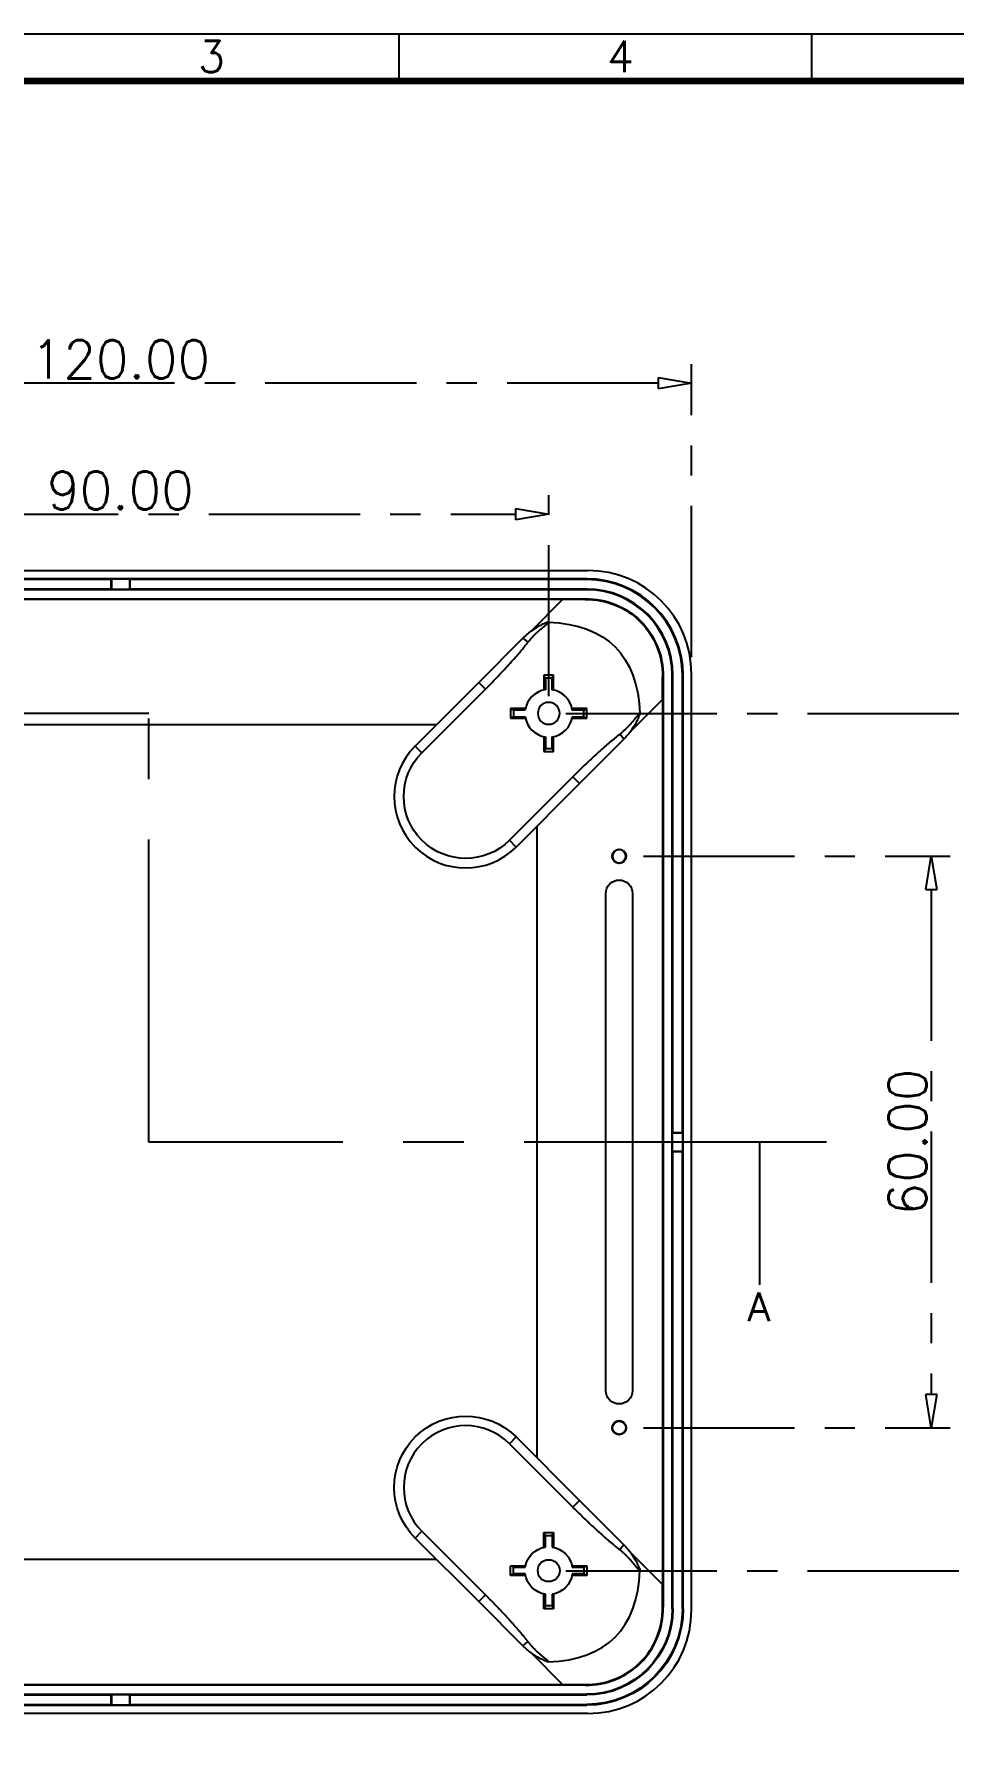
# Model space of a CAD drawing. Header units: millimetres. Extents: x 5301 to 5745, y 376 to 714.
# Drawn here: x 5397.8 to 5494.4, y 534.6 to 714.2 of the extents above; entities that cross this region are included whole.
import ezdxf

# ---------------------------------------------------------------- set-up
doc = ezdxf.new("R2010")
doc.units = ezdxf.units.MM
doc.header["$LTSCALE"] = 0.5
doc.linetypes.add('CENTER', pattern=[50.8, 31.75, -6.35, 6.35, -6.35])
doc.layers.add('111', color=7, linetype='Continuous', true_color=0xffffff)
doc.layers.add('112', color=7, linetype='Continuous', true_color=0xffffff)
doc.layers.add('A1_KUANG', color=7, linetype='Continuous')
doc.layers.add('A4_KUANG', color=7, linetype='Continuous')
doc.layers.add('core', color=7, linetype='Continuous', lineweight=20)
doc.styles.add('blockfont', font='simplex.shx', dxfattribs={"bigfont": 'bigfont'})
doc.styles.get("Standard").update_dxf_attribs({"font": 'txt', "bigfont": 'gbcbig.shx'})
doc.dimstyles.new('VT-4.00', dxfattribs={"dimtxt": 4, "dimasz": 3.5, "dimexe": 2, "dimexo": 1.8, "dimgap": 0.5, "dimtad": 1, "dimzin": 0, "dimdsep": 46, "dimtxsty": 'Standard', "dimblk": 'CLOSEDBLANK', "dimcen": 0.3, "dimclrd": 1, "dimclre": 1, "dimclrt": 7, "dimadec": 1, "dimazin": 0, "dimtfac": 1, "dimtofl": 0, "dimtmove": 0, "dimatfit": 3, "dimldrblk": 'CLOSEDBLANK', "dimfxl": 0, "dimtolj": 1, "dimtzin": 0, "dimarcsym": 0})

# ---------------------------------------------------------------- blocks, each defined once
blk = doc.blocks.new('A$C3291225B')
at = {"layer": 'A4_KUANG'}
for p, q in [((78.54, 194.15), (78.54, 197.01)), ((103.77, 194.15), (103.77, 197.01)), ((258, 194.15), (2.87, 194.15))]:
    blk.add_line(p, q, dxfattribs=at)
at = {"layer": 'A4_KUANG', "color": 8}
blk.add_lwpolyline([(258, 0), (258, 197.01), (0, 197.01), (0, 0)], close=True, dxfattribs=at)
at = {"layer": 'A4_KUANG', "const_width": 0.4}
blk.add_lwpolyline([(2.87, 2.87), (2.87, 194.15), (255.13, 194.15), (255.14, 2.87), (2.87, 2.87)], dxfattribs=at)
at = {"layer": 'A4_KUANG'}
for s, p in [('3', (66.25, 194.69)), ('4', (91.25, 194.69))]:
    blk.add_text(s, height=1.91, dxfattribs=at).set_placement(p)
blk = doc.blocks.new('_ClosedBlank')
at = {"color": 0, "linetype": 'ByBlock', "lineweight": -2}
for p, q in [((-1, 0.167), (0, 0)), ((-1, 0.167), (-1, -0.167)), ((0, 0), (-1, -0.167))]:
    blk.add_line(p, q, dxfattribs=at)
blk = doc.blocks.new('*D2')
at = {"layer": 'core', "color": 1, "linetype": 'CENTER', "lineweight": -2}
for p, q in [((5361.84, 644.74), (5361.84, 665.85)), ((5451.84, 644.74), (5451.84, 665.85)), ((5365.34, 663.85), (5448.34, 663.85))]:
    blk.add_line(p, q, dxfattribs=at)
at = {"layer": 'Defpoints', "color": 0, "linetype": 'CENTER'}
for p in [(5451.84, 663.85), (5361.84, 642.94), (5451.84, 642.94)]:
    blk.add_point(p, dxfattribs=at)
at = {"layer": 'core', "color": 1, "linetype": 'CENTER', "lineweight": -2, "xscale": 3.5, "yscale": 3.5, "zscale": 3.5, "rotation": 180}
blk.add_blockref('_ClosedBlank', (5361.84, 663.85), dxfattribs=at)
at = {"layer": 'core', "color": 1, "linetype": 'CENTER', "lineweight": -2, "xscale": 3.5, "yscale": 3.5, "zscale": 3.5}
blk.add_blockref('_ClosedBlank', (5451.84, 663.85), dxfattribs=at)
at = {"layer": 'core', "color": 7, "linetype": 'CENTER', "insert": (5406.84, 666.35), "char_height": 4, "attachment_point": 5}
blk.add_mtext('\\A1;90.00', dxfattribs=at)
blk = doc.blocks.new('*D3')
at = {"layer": 'core', "color": 1, "linetype": 'CENTER', "lineweight": -2}
for p, q in [((5453.64, 642.94), (5502.65, 642.94)), ((5500.65, 556.44), (5500.65, 639.44)), ((5453.64, 552.94), (5502.65, 552.94))]:
    blk.add_line(p, q, dxfattribs=at)
at = {"layer": 'Defpoints', "color": 0, "linetype": 'CENTER'}
for p in [(5451.84, 642.94), (5500.65, 642.94), (5451.84, 552.94)]:
    blk.add_point(p, dxfattribs=at)
at = {"layer": 'core', "color": 1, "linetype": 'CENTER', "lineweight": -2, "xscale": 3.5, "yscale": 3.5, "zscale": 3.5}
for p, rotation in [((5500.65, 642.94), 90), ((5500.65, 552.94), 270)]:
    blk.add_blockref('_ClosedBlank', p, dxfattribs=dict(at, rotation=rotation))
at = {"layer": 'core', "color": 7, "linetype": 'CENTER', "insert": (5498.15, 597.94), "char_height": 4, "attachment_point": 5, "rotation": 90}
blk.add_mtext('\\A1;90.00', dxfattribs=at)
blk = doc.blocks.new('*D4')
at = {"layer": 'core', "color": 1, "linetype": 'CENTER', "lineweight": -2}
for p, q in [((5346.84, 648.85), (5346.84, 679.61)), ((5466.84, 648.85), (5466.84, 679.61)), ((5463.34, 677.61), (5350.34, 677.61))]:
    blk.add_line(p, q, dxfattribs=at)
at = {"layer": 'Defpoints', "color": 0, "linetype": 'CENTER'}
for p in [(5346.84, 677.61), (5346.84, 647.05), (5466.84, 647.05)]:
    blk.add_point(p, dxfattribs=at)
at = {"layer": 'core', "color": 1, "linetype": 'CENTER', "lineweight": -2, "xscale": 3.5, "yscale": 3.5, "zscale": 3.5, "rotation": 180}
blk.add_blockref('_ClosedBlank', (5346.84, 677.61), dxfattribs=at)
at = {"layer": 'core', "color": 1, "linetype": 'CENTER', "lineweight": -2, "xscale": 3.5, "yscale": 3.5, "zscale": 3.5}
blk.add_blockref('_ClosedBlank', (5466.84, 677.61), dxfattribs=at)
at = {"layer": 'core', "color": 7, "linetype": 'CENTER', "insert": (5406.84, 680.11), "char_height": 4, "attachment_point": 5}
blk.add_mtext('\\A1;120.00', dxfattribs=at)
blk = doc.blocks.new('*D8')
at = {"layer": 'core', "color": 1, "linetype": 'CENTER', "lineweight": -2}
for p, q in [((5461.79, 627.94), (5494.03, 627.94)), ((5492.03, 624.44), (5492.03, 571.44)), ((5461.79, 567.94), (5494.03, 567.94))]:
    blk.add_line(p, q, dxfattribs=at)
at = {"layer": 'Defpoints', "color": 0, "linetype": 'CENTER'}
for p in [(5459.99, 627.94), (5459.99, 567.94), (5492.03, 567.94)]:
    blk.add_point(p, dxfattribs=at)
at = {"layer": 'core', "color": 1, "linetype": 'CENTER', "lineweight": -2, "xscale": 3.5, "yscale": 3.5, "zscale": 3.5}
for p, rotation in [((5492.03, 627.94), 90), ((5492.03, 567.94), 270)]:
    blk.add_blockref('_ClosedBlank', p, dxfattribs=dict(at, rotation=rotation))
at = {"layer": 'core', "color": 7, "linetype": 'CENTER', "insert": (5489.53, 597.94), "char_height": 4, "attachment_point": 5, "rotation": 90}
blk.add_mtext('\\A1;60.00', dxfattribs=at)

msp = doc.modelspace()

# ---------------------------------------------------------------- linework, layer by layer
at = {"layer": '111', "color": 1, "linetype": 'CENTER', "ltscale": 2}
for p, q in [((5409.841, 642.941), (5332.675, 642.941)), ((5409.841, 597.942), (5409.841, 642.941)), ((5481.007, 597.942), (5409.841, 597.942)), ((5474.007, 582.942), (5474.007, 597.942))]:
    msp.add_line(p, q, dxfattribs=at)
msp.add_solid([(5474.007, 597.942), (5475.615, 591.942), (5472.4, 591.942), (5474.007, 597.942)], dxfattribs=at)
at = {"layer": '112', "color": 7}
for p, q in [((5357.735, 657.941), (5455.947, 657.941)), ((5455.84, 657.069), (5357.842, 657.069)), ((5405.841, 656.991), (5357.842, 656.991)), ((5405.841, 655.991), (5357.842, 655.991)), ((5455.84, 655.912), (5357.842, 655.912)), ((5405.894, 657.043), (5405.841, 656.991)), ((5405.841, 656.991), (5405.841, 655.991)), ((5405.894, 655.938), (5405.841, 655.991)), ((5407.789, 657.043), (5405.894, 657.043)), ((5405.894, 657.043), (5405.894, 655.938)), ((5407.789, 655.938), (5405.894, 655.938)), ((5407.789, 657.043), (5407.841, 656.991)), ((5407.789, 657.043), (5407.789, 655.938)), ((5407.789, 655.938), (5407.841, 655.991)), ((5455.84, 656.991), (5407.841, 656.991)), ((5407.841, 656.991), (5407.841, 655.991)), ((5455.84, 655.991), (5407.841, 655.991)), ((5455.84, 657.069), (5455.84, 656.991)), ((5455.84, 655.912), (5455.84, 655.991)), ((5360.38, 654.964), (5453.302, 654.964)), ((5453.302, 654.889), (5360.38, 654.889)), ((5449.979, 651.566), (5453.302, 654.889)), ((5453.302, 654.964), (5453.302, 654.889)), ((5444.48, 646.187), (5449.123, 650.83)), ((5449.123, 650.83), (5449.66, 650.407)), ((5451.34, 646.941), (5451.34, 645.39)), ((5451.489, 646.644), (5451.34, 646.941)), ((5452.34, 646.941), (5451.34, 646.941)), ((5452.192, 646.644), (5452.34, 646.941)), ((5452.34, 645.39), (5452.34, 646.941)), ((5464.811, 548.943), (5464.811, 646.941)), ((5464.811, 646.941), (5464.89, 646.941)), ((5464.89, 598.942), (5464.89, 646.941)), ((5465.89, 598.942), (5465.89, 646.941)), ((5465.968, 646.941), (5465.89, 646.941)), ((5465.968, 548.943), (5465.968, 646.941)), ((5466.84, 548.836), (5466.84, 647.048)), ((5444.48, 646.187), (5437.809, 639.516)), ((5438.516, 638.809), (5445.187, 645.48)), ((5444.48, 646.187), (5445.187, 645.48)), ((5451.489, 646.644), (5451.489, 645.416)), ((5452.192, 646.644), (5451.489, 646.644)), ((5452.192, 645.416), (5452.192, 646.644)), ((5448.137, 643.293), (5447.84, 643.441)), ((5449.391, 643.441), (5447.84, 643.441)), ((5447.84, 643.441), (5447.84, 642.441)), ((5448.137, 643.293), (5448.137, 642.589)), ((5449.365, 643.293), (5448.137, 643.293)), ((5455.84, 643.441), (5454.29, 643.441)), ((5455.543, 643.293), (5454.315, 643.293)), ((5455.543, 643.293), (5455.84, 643.441)), ((5455.543, 642.589), (5455.543, 643.293)), ((5455.84, 642.441), (5455.84, 643.441)), ((5463.788, 644.403), (5460.465, 641.08)), ((5463.788, 644.403), (5463.788, 551.481)), ((5463.863, 644.403), (5463.788, 644.403)), ((5463.863, 644.403), (5463.863, 551.481)), ((5440.029, 641.736), (5373.654, 641.736)), ((5448.137, 642.589), (5447.84, 642.441)), ((5447.84, 642.441), (5449.391, 642.441)), ((5448.137, 642.589), (5449.365, 642.589)), ((5454.29, 642.441), (5455.84, 642.441)), ((5454.315, 642.589), (5455.543, 642.589)), ((5455.543, 642.589), (5455.84, 642.441)), ((5451.34, 640.492), (5451.34, 638.941)), ((5451.489, 640.466), (5451.489, 639.238)), ((5452.192, 639.238), (5452.192, 640.466)), ((5452.34, 638.941), (5452.34, 640.492)), ((5455.086, 635.581), (5459.729, 640.223)), ((5459.729, 640.223), (5459.307, 640.761)), ((5437.809, 639.516), (5438.516, 638.809)), ((5451.489, 639.238), (5451.34, 638.941)), ((5451.34, 638.941), (5452.34, 638.941)), ((5451.489, 639.238), (5452.192, 639.238)), ((5452.192, 639.238), (5452.34, 638.941)), ((5454.379, 636.288), (5447.708, 629.617)), ((5455.086, 635.581), (5454.379, 636.288)), ((5448.416, 628.91), (5455.086, 635.581)), ((5450.635, 564.754), (5450.635, 631.13)), ((5448.416, 628.91), (5447.708, 629.617)), ((5457.84, 571.843), (5457.84, 624.041)), ((5460.64, 624.041), (5460.64, 571.843)), ((5464.89, 598.942), (5464.837, 598.89)), ((5464.837, 596.995), (5464.837, 598.89)), ((5464.837, 598.89), (5465.942, 598.89)), ((5464.89, 598.942), (5465.89, 598.942)), ((5465.89, 598.942), (5465.942, 598.89)), ((5465.942, 596.995), (5465.942, 598.89)), ((5464.89, 596.942), (5464.837, 596.995)), ((5464.837, 596.995), (5465.942, 596.995)), ((5464.89, 548.943), (5464.89, 596.942)), ((5464.89, 596.942), (5465.89, 596.942)), ((5465.89, 596.942), (5465.942, 596.995)), ((5465.89, 548.943), (5465.89, 596.942)), ((5448.416, 566.974), (5447.708, 566.267)), ((5454.379, 559.596), (5447.708, 566.267)), ((5448.416, 566.974), (5455.086, 560.303)), ((5455.086, 560.303), (5454.379, 559.596)), ((5455.086, 560.303), (5459.729, 555.661)), ((5437.809, 556.368), (5438.516, 557.075)), ((5438.516, 557.075), (5445.187, 550.404)), ((5444.48, 549.697), (5437.809, 556.368)), ((5451.34, 555.393), (5451.34, 556.943)), ((5451.489, 556.646), (5451.34, 556.943)), ((5451.34, 556.943), (5452.34, 556.943)), ((5451.489, 555.418), (5451.489, 556.646)), ((5451.489, 556.646), (5452.192, 556.646)), ((5452.192, 556.646), (5452.34, 556.943)), ((5452.192, 556.646), (5452.192, 555.418)), ((5452.34, 556.943), (5452.34, 555.393)), ((5459.729, 555.661), (5459.307, 555.124)), ((5373.654, 554.148), (5440.029, 554.148)), ((5447.84, 553.443), (5449.391, 553.443)), ((5448.137, 553.295), (5447.84, 553.443)), ((5447.84, 552.443), (5447.84, 553.443)), ((5454.29, 553.443), (5455.84, 553.443)), ((5455.543, 553.295), (5455.84, 553.443)), ((5455.84, 553.443), (5455.84, 552.443)), ((5463.788, 551.481), (5460.465, 554.805)), ((5448.137, 552.592), (5447.84, 552.443)), ((5449.391, 552.443), (5447.84, 552.443)), ((5448.137, 553.295), (5449.365, 553.295)), ((5448.137, 552.592), (5448.137, 553.295)), ((5449.365, 552.592), (5448.137, 552.592)), ((5455.84, 552.443), (5454.29, 552.443)), ((5454.315, 553.295), (5455.543, 553.295)), ((5455.543, 552.592), (5454.315, 552.592)), ((5455.543, 553.295), (5455.543, 552.592)), ((5455.543, 552.592), (5455.84, 552.443)), ((5444.48, 549.697), (5445.187, 550.404)), ((5451.34, 548.943), (5451.34, 550.494)), ((5451.489, 549.24), (5451.489, 550.468)), ((5452.192, 550.468), (5452.192, 549.24)), ((5452.34, 550.494), (5452.34, 548.943)), ((5463.863, 551.481), (5463.788, 551.481)), ((5444.48, 549.697), (5449.123, 545.054)), ((5451.489, 549.24), (5451.34, 548.943)), ((5452.34, 548.943), (5451.34, 548.943)), ((5452.192, 549.24), (5451.489, 549.24)), ((5452.192, 549.24), (5452.34, 548.943)), ((5464.811, 548.943), (5464.89, 548.943)), ((5465.968, 548.943), (5465.89, 548.943)), ((5449.123, 545.054), (5449.66, 545.477)), ((5449.979, 544.318), (5453.302, 540.995)), ((5360.38, 540.995), (5453.302, 540.995)), ((5453.302, 540.92), (5360.38, 540.92)), ((5453.302, 540.92), (5453.302, 540.995)), ((5357.842, 539.972), (5455.84, 539.972)), ((5357.842, 539.894), (5405.841, 539.894)), ((5405.841, 539.894), (5405.894, 539.946)), ((5405.841, 539.894), (5405.841, 538.894)), ((5405.894, 539.946), (5407.789, 539.946)), ((5405.894, 539.946), (5405.894, 538.841)), ((5407.841, 539.894), (5407.789, 539.946)), ((5407.789, 539.946), (5407.789, 538.841)), ((5407.841, 539.894), (5455.84, 539.894)), ((5407.841, 539.894), (5407.841, 538.894)), ((5455.84, 539.972), (5455.84, 539.894)), ((5455.947, 537.944), (5357.735, 537.944)), ((5357.842, 538.894), (5405.841, 538.894)), ((5357.842, 538.815), (5455.84, 538.815)), ((5405.841, 538.894), (5405.894, 538.841)), ((5405.894, 538.841), (5407.789, 538.841)), ((5407.841, 538.894), (5407.789, 538.841)), ((5407.841, 538.894), (5455.84, 538.894)), ((5455.84, 538.815), (5455.84, 538.894))]:
    msp.add_line(p, q, dxfattribs=at)
at = {"layer": '112', "color": 7, "extrusion": (0, 0, -1)}
msp.add_circle((-5451.84, 642.941), 1.15, dxfattribs=at)
at = {"layer": '112', "color": 7}
msp.add_circle((5451.84, 552.943), 1.15, dxfattribs=at)
for centre, radius, start, end in [((5455.84, 646.941), 10.128, 0, 90), ((5455.84, 646.941), 10.05, 0, 90), ((5455.84, 646.941), 9.05, 0, 90), ((5455.84, 646.941), 8.971, 0, 90), ((5451.84, 642.941), 2.5, 98.08588, 171.91412), ((5451.84, 642.941), 2.5, 8.08588, 81.91412), ((5451.84, 642.941), 2.5, 188.08588, 261.91412), ((5451.84, 642.941), 2.5, 278.08588, 351.91412), ((5443.112, 634.213), 7.5, 135, 315), ((5443.112, 561.671), 6.5, 45, 225)]:
    msp.add_arc(centre, radius, start, end, dxfattribs=at)
at = {"layer": '112', "color": 7, "extrusion": (0, 0, -1)}
for centre, radius, start, end in [((-5454.426, 645.527), 7.5, 45, 53.63499), ((-5454.426, 645.527), 7.5, 216.36501, 225), ((-5443.112, 634.213), 6.5, 225, 45), ((-5443.112, 561.671), 7.5, 315, 135), ((-5451.84, 552.943), 2.5, 8.08588, 81.91412), ((-5451.84, 552.943), 2.5, 98.08588, 171.91412), ((-5454.426, 550.358), 7.5, 135, 143.63499), ((-5451.84, 552.943), 2.5, 278.08588, 351.91412), ((-5451.84, 552.943), 2.5, 188.08588, 261.91412), ((-5455.84, 548.943), 8.971, 180, 270), ((-5455.84, 548.943), 10.128, 180, 270), ((-5455.84, 548.943), 10.05, 180, 270), ((-5455.84, 548.943), 9.05, 180, 270), ((-5454.426, 550.358), 7.5, 306.36501, 315)]:
    msp.add_arc(centre, radius, start, end, dxfattribs=at)
at = {"layer": '112', "color": 7}
for centre, major_axis, ratio, start_param, end_param in [((5455.732, 646.833), (7.93, 7.93), 0.9808148, 5.5074723, 7.0588983), ((5026.963, 977.82), (431.852, -431.852), 0.1105205, 6.1823085, 6.3840621), ((5455.732, 549.051), (-7.93, 7.93), 0.9808148, 2.3658797, 3.9173056)]:
    msp.add_ellipse(centre, major_axis=major_axis, ratio=ratio, start_param=start_param, end_param=end_param, dxfattribs=at)
at = {"layer": '112', "color": 7, "extrusion": (0, 0, -1)}
for centre, major_axis, ratio, start_param, end_param in [((5466.188, 657.288), (-95.75, -0.323), 0.024829, 4.8223875, 4.8474548), ((5026.963, 218.064), (431.852, 431.852), 0.1105205, 6.1823085, 6.3840621), ((5466.188, 657.288), (-0.323, -95.75), 0.024829, 1.4357306, 1.460798), ((5466.188, 538.596), (0.323, -95.75), 0.024829, 1.6807948, 1.7058621), ((5466.188, 538.596), (95.75, -0.323), 0.024829, 4.5773232, 4.6023905)]:
    msp.add_ellipse(centre, major_axis=major_axis, ratio=ratio, start_param=start_param, end_param=end_param, dxfattribs=at)
at = {"layer": '112', "color": 7}
for points, degree, knots in [([(5453.302, 654.964), (5453.593, 654.964), (5453.884, 654.964), (5454.175, 654.964), (5454.427, 654.964), (5454.678, 654.964), (5454.929, 654.964), (5455.181, 654.964), (5455.432, 654.964), (5455.684, 654.964)], 3, [0, 0, 0, 0, 0.3665928, 0.3665928, 0.3665928, 0.6832964, 0.6832964, 0.6832964, 1, 1, 1, 1]), ([(5455.684, 654.964), (5457.855, 655.005), (5460.001, 654.127), (5463.025, 651.104), (5463.904, 648.955), (5463.863, 646.785)], 3, [0, 0, 0, 0, 0.5, 0.5, 1, 1, 1, 1]), ([(5455.684, 654.89), (5457.836, 654.934), (5459.964, 654.062), (5462.96, 651.066), (5463.833, 648.936), (5463.789, 646.785)], 3, [0, 0, 0, 0, 0.5, 0.5, 1, 1, 1, 1]), ([(5449.66, 650.407), (5449.816, 650.606), (5449.981, 650.797), (5450.241, 651.074), (5450.33, 651.164), (5450.467, 651.298), (5450.513, 651.342), (5450.583, 651.407), (5450.607, 651.429), (5450.654, 651.472), (5450.677, 651.494), (5450.796, 651.601), (5450.892, 651.684), (5451.039, 651.808), (5451.088, 651.849), (5451.186, 651.93), (5451.236, 651.97), (5451.335, 652.05), (5451.385, 652.091), (5451.459, 652.151), (5451.484, 652.171), (5451.533, 652.212), (5451.557, 652.233), (5451.606, 652.274), (5451.63, 652.295), (5451.665, 652.328), (5451.676, 652.339), (5451.699, 652.361), (5451.711, 652.372), (5451.733, 652.395), (5451.744, 652.407), (5451.759, 652.425), (5451.764, 652.431), (5451.774, 652.444), (5451.779, 652.45), (5451.788, 652.464), (5451.792, 652.47), (5451.8, 652.484), (5451.803, 652.491), (5451.807, 652.501), (5451.809, 652.506), (5451.81, 652.51), (5451.811, 652.515), (5451.812, 652.519), (5451.813, 652.524), (5451.814, 652.528)], 3, [0, 0, 0, 0, 0.2515002, 0.2515002, 0.3772503, 0.3772503, 0.4401254, 0.4401254, 0.4715629, 0.4715629, 0.5030004, 0.5030004, 0.6287505, 0.6287505, 0.6916256, 0.6916256, 0.7545006, 0.7545006, 0.8173757, 0.8173757, 0.8488132, 0.8488132, 0.8802507, 0.8802507, 0.9116882, 0.9116882, 0.927407, 0.927407, 0.9431258, 0.9431258, 0.9588445, 0.9588445, 0.9667039, 0.9667039, 0.9745633, 0.9745633, 0.9824227, 0.9824227, 0.990282, 0.990282, 0.9942117, 0.9942117, 0.9981414, 0.9981414, 1, 1, 1, 1]), ([(5451.813, 652.527), (5451.803, 652.527), (5451.781, 652.527), (5451.738, 652.516), (5451.666, 652.492), (5451.524, 652.438), (5451.244, 652.319), (5450.697, 652.053), (5450.266, 651.761), (5449.979, 651.566)], 3, [0, 0, 0, 0, 0.0156221, 0.0312913, 0.0625997, 0.1251904, 0.2503052, 0.5001067, 1, 1, 1, 1]), ([(5445.187, 645.48), (5445.42, 645.713), (5445.652, 645.948), (5446.109, 646.416), (5446.334, 646.649), (5446.773, 647.11), (5446.987, 647.338), (5447.401, 647.785), (5447.602, 648.003), (5447.986, 648.429), (5448.17, 648.635), (5448.519, 649.033), (5448.685, 649.225), (5448.997, 649.592), (5449.143, 649.768), (5449.416, 650.101), (5449.543, 650.259), (5449.66, 650.407)], 3, [0, 0, 0, 0, 0.125, 0.125, 0.25, 0.25, 0.375, 0.375, 0.5, 0.5, 0.625, 0.625, 0.75, 0.75, 0.875, 0.875, 1, 1, 1, 1]), ([(5463.863, 646.785), (5463.863, 646.494), (5463.863, 646.203), (5463.863, 645.912), (5463.863, 645.66), (5463.863, 645.409), (5463.863, 645.157), (5463.863, 644.906), (5463.863, 644.655), (5463.863, 644.403)], 3, [0, 0, 0, 0, 0.3665928, 0.3665928, 0.3665928, 0.6832964, 0.6832964, 0.6832964, 1, 1, 1, 1]), ([(5461.427, 642.914), (5461.423, 642.914), (5461.418, 642.913), (5461.414, 642.912), (5461.409, 642.911), (5461.405, 642.91), (5461.401, 642.908), (5461.39, 642.904), (5461.383, 642.9), (5461.369, 642.893), (5461.363, 642.888), (5461.35, 642.879), (5461.343, 642.875), (5461.33, 642.865), (5461.324, 642.86), (5461.306, 642.844), (5461.294, 642.834), (5461.271, 642.812), (5461.26, 642.8), (5461.238, 642.777), (5461.227, 642.766), (5461.194, 642.73), (5461.173, 642.706), (5461.132, 642.658), (5461.111, 642.634), (5461.07, 642.584), (5461.05, 642.56), (5460.99, 642.486), (5460.95, 642.436), (5460.869, 642.337), (5460.829, 642.287), (5460.748, 642.189), (5460.707, 642.139), (5460.583, 641.993), (5460.5, 641.897), (5460.393, 641.778), (5460.371, 641.754), (5460.328, 641.707), (5460.306, 641.684), (5460.241, 641.614), (5460.197, 641.568), (5460.064, 641.431), (5459.973, 641.342), (5459.696, 641.082), (5459.505, 640.917), (5459.307, 640.761)], 3, [0, 0, 0, 0, 0.0018586, 0.0018586, 0.0057883, 0.0057883, 0.009718, 0.009718, 0.0175773, 0.0175773, 0.0254367, 0.0254367, 0.0332961, 0.0332961, 0.0411555, 0.0411555, 0.0568742, 0.0568742, 0.072593, 0.072593, 0.0883118, 0.0883118, 0.1197493, 0.1197493, 0.1511868, 0.1511868, 0.1826243, 0.1826243, 0.2454994, 0.2454994, 0.3083744, 0.3083744, 0.3712495, 0.3712495, 0.4969996, 0.4969996, 0.5284371, 0.5284371, 0.5598746, 0.5598746, 0.6227497, 0.6227497, 0.7484998, 0.7484998, 1, 1, 1, 1]), ([(5460.465, 641.08), (5460.66, 641.367), (5460.952, 641.797), (5461.218, 642.345), (5461.337, 642.625), (5461.391, 642.767), (5461.415, 642.839), (5461.426, 642.882), (5461.426, 642.903), (5461.427, 642.914)], 3, [0, 0, 0, 0, 0.4994748, 0.7496963, 0.8748776, 0.9374694, 0.9687878, 0.9843669, 1, 1, 1, 1]), ([(5459.307, 640.761), (5459.158, 640.644), (5459, 640.517), (5458.668, 640.245), (5458.492, 640.098), (5458.126, 639.787), (5457.934, 639.621), (5457.536, 639.272), (5457.33, 639.088), (5456.904, 638.704), (5456.686, 638.504), (5456.239, 638.089), (5456.011, 637.875), (5455.549, 637.436), (5455.316, 637.211), (5454.848, 636.754), (5454.613, 636.521), (5454.379, 636.288)], 3, [0, 0, 0, 0, 0.125, 0.125, 0.25, 0.25, 0.375, 0.375, 0.5, 0.5, 0.625, 0.625, 0.75, 0.75, 0.875, 0.875, 1, 1, 1, 1]), ([(5459.99, 627.941), (5459.99, 628.334), (5459.633, 628.691), (5458.847, 628.691), (5458.49, 628.334), (5458.49, 627.941), (5458.49, 627.549), (5458.847, 627.191), (5459.633, 627.191), (5459.99, 627.549), (5459.99, 627.941)], 3, [0, 0, 0, 0, 0.25, 0.25, 0.5, 0.5, 0.5, 0.75, 0.75, 1, 1, 1, 1]), ([(5459.24, 627.246), (5459.195, 627.246), (5459.15, 627.252), (5459.062, 627.271), (5459.019, 627.286), (5458.937, 627.323), (5458.898, 627.346), (5458.823, 627.397), (5458.788, 627.427), (5458.693, 627.522), (5458.641, 627.598), (5458.586, 627.721), (5458.572, 627.763), (5458.552, 627.852), (5458.547, 627.897), (5458.547, 627.986), (5458.552, 628.032), (5458.572, 628.12), (5458.586, 628.163), (5458.623, 628.246), (5458.646, 628.285), (5458.697, 628.359), (5458.726, 628.394), (5458.791, 628.458), (5458.825, 628.487), (5458.899, 628.538), (5458.939, 628.561), (5459.021, 628.598), (5459.064, 628.612), (5459.151, 628.631), (5459.197, 628.636), (5459.287, 628.636), (5459.332, 628.631), (5459.42, 628.612), (5459.463, 628.597), (5459.546, 628.56), (5459.585, 628.538), (5459.66, 628.486), (5459.694, 628.457), (5459.758, 628.393), (5459.787, 628.358), (5459.839, 628.284), (5459.861, 628.245), (5459.898, 628.163), (5459.912, 628.119), (5459.932, 628.032), (5459.937, 627.987), (5459.937, 627.897), (5459.932, 627.851), (5459.912, 627.763), (5459.898, 627.72), (5459.861, 627.637), (5459.838, 627.598), (5459.787, 627.524), (5459.757, 627.489), (5459.693, 627.425), (5459.659, 627.396), (5459.584, 627.344), (5459.545, 627.322), (5459.463, 627.285), (5459.42, 627.271), (5459.331, 627.251), (5459.286, 627.246), (5459.24, 627.246)], 3, [0, 0, 0, 0, 0.03125, 0.03125, 0.0625, 0.0625, 0.09375, 0.09375, 0.125, 0.125, 0.1875, 0.1875, 0.21875, 0.21875, 0.25, 0.25, 0.28125, 0.28125, 0.3125, 0.3125, 0.34375, 0.34375, 0.375, 0.375, 0.40625, 0.40625, 0.4375, 0.4375, 0.46875, 0.46875, 0.5, 0.5, 0.53125, 0.53125, 0.5625, 0.5625, 0.59375, 0.59375, 0.625, 0.625, 0.65625, 0.65625, 0.6875, 0.6875, 0.71875, 0.71875, 0.75, 0.75, 0.78125, 0.78125, 0.8125, 0.8125, 0.84375, 0.84375, 0.875, 0.875, 0.90625, 0.90625, 0.9375, 0.9375, 0.96875, 0.96875, 1, 1, 1, 1]), ([(5457.84, 624.041), (5457.84, 624.409), (5457.991, 624.772), (5458.509, 625.291), (5458.873, 625.441), (5459.606, 625.441), (5459.971, 625.291), (5460.489, 624.772), (5460.64, 624.409), (5460.64, 624.041)], 3, [0, 0, 0, 0, 0.25, 0.25, 0.5, 0.5, 0.75, 0.75, 1, 1, 1, 1]), ([(5460.64, 571.843), (5460.64, 571.475), (5460.489, 571.112), (5459.971, 570.594), (5459.606, 570.443), (5458.873, 570.443), (5458.509, 570.594), (5457.991, 571.112), (5457.84, 571.475), (5457.84, 571.843)], 3, [0, 0, 0, 0, 0.25, 0.25, 0.5, 0.5, 0.75, 0.75, 1, 1, 1, 1]), ([(5459.99, 567.943), (5459.99, 568.336), (5459.633, 568.693), (5458.847, 568.693), (5458.49, 568.336), (5458.49, 567.943), (5458.49, 567.55), (5458.847, 567.193), (5459.633, 567.193), (5459.99, 567.55), (5459.99, 567.943)], 3, [0, 0, 0, 0, 0.25, 0.25, 0.5, 0.5, 0.5, 0.75, 0.75, 1, 1, 1, 1]), ([(5459.24, 568.638), (5459.195, 568.638), (5459.15, 568.633), (5459.062, 568.613), (5459.019, 568.598), (5458.937, 568.561), (5458.898, 568.539), (5458.823, 568.487), (5458.788, 568.458), (5458.693, 568.362), (5458.641, 568.286), (5458.586, 568.164), (5458.572, 568.121), (5458.552, 568.032), (5458.547, 567.987), (5458.547, 567.898), (5458.552, 567.852), (5458.572, 567.764), (5458.586, 567.721), (5458.623, 567.639), (5458.646, 567.599), (5458.697, 567.525), (5458.726, 567.49), (5458.791, 567.426), (5458.825, 567.397), (5458.899, 567.346), (5458.939, 567.324), (5459.021, 567.287), (5459.064, 567.273), (5459.151, 567.253), (5459.197, 567.248), (5459.287, 567.248), (5459.332, 567.253), (5459.42, 567.272), (5459.463, 567.287), (5459.546, 567.324), (5459.585, 567.346), (5459.66, 567.398), (5459.694, 567.427), (5459.758, 567.491), (5459.787, 567.526), (5459.839, 567.6), (5459.861, 567.639), (5459.898, 567.721), (5459.912, 567.765), (5459.932, 567.853), (5459.937, 567.897), (5459.937, 567.988), (5459.932, 568.033), (5459.912, 568.121), (5459.898, 568.164), (5459.861, 568.247), (5459.838, 568.286), (5459.787, 568.361), (5459.757, 568.396), (5459.693, 568.459), (5459.659, 568.488), (5459.584, 568.54), (5459.545, 568.562), (5459.463, 568.599), (5459.42, 568.613), (5459.331, 568.633), (5459.286, 568.638), (5459.24, 568.638)], 3, [0, 0, 0, 0, 0.03125, 0.03125, 0.0625, 0.0625, 0.09375, 0.09375, 0.125, 0.125, 0.1875, 0.1875, 0.21875, 0.21875, 0.25, 0.25, 0.28125, 0.28125, 0.3125, 0.3125, 0.34375, 0.34375, 0.375, 0.375, 0.40625, 0.40625, 0.4375, 0.4375, 0.46875, 0.46875, 0.5, 0.5, 0.53125, 0.53125, 0.5625, 0.5625, 0.59375, 0.59375, 0.625, 0.625, 0.65625, 0.65625, 0.6875, 0.6875, 0.71875, 0.71875, 0.75, 0.75, 0.78125, 0.78125, 0.8125, 0.8125, 0.84375, 0.84375, 0.875, 0.875, 0.90625, 0.90625, 0.9375, 0.9375, 0.96875, 0.96875, 1, 1, 1, 1]), ([(5459.307, 555.124), (5458.718, 555.587), (5458.025, 556.186), (5457.429, 556.7), (5456.782, 557.293), (5456.185, 557.839), (5455.568, 558.432), (5454.973, 559.002), (5454.379, 559.596)], 2, [0, 0, 0, 0.25, 0.25, 0.5, 0.5, 0.75, 0.75, 1, 1, 1]), ([(5461.022, 553.36), (5461.018, 553.364), (5460.902, 553.507), (5460.761, 553.68), (5460.661, 553.8), (5460.533, 553.951), (5460.411, 554.086), (5460.15, 554.375), (5459.881, 554.629), (5459.603, 554.891), (5459.307, 555.124)], 2, [0.1875, 0.1875, 0.1875, 0.25, 0.25, 0.375, 0.375, 0.5, 0.5, 0.75, 0.75, 1, 1, 1]), ([(5460.465, 554.805), (5460.66, 554.518), (5460.952, 554.087), (5461.218, 553.54), (5461.337, 553.26), (5461.391, 553.117), (5461.415, 553.045), (5461.426, 553.003), (5461.426, 552.981), (5461.427, 552.97)], 3, [0, 0, 0, 0, 0.4994745, 0.749696, 0.8748772, 0.9374689, 0.9687874, 0.9843664, 1, 1, 1, 1]), ([(5461.342, 553.01), (5461.311, 553.034), (5461.271, 553.073), (5461.219, 553.125), (5461.143, 553.213), (5461.096, 553.269), (5461.022, 553.36)], 2, [0.03125, 0.03125, 0.03125, 0.0625, 0.0625, 0.125, 0.125, 0.1875, 0.1875, 0.1875]), ([(5445.187, 550.404), (5445.781, 549.81), (5446.352, 549.215), (5446.944, 548.598), (5447.491, 548.001), (5448.083, 547.355), (5448.598, 546.759), (5449.196, 546.066), (5449.66, 545.477)], 2, [0, 0, 0, 0.25, 0.25, 0.5, 0.5, 0.75, 0.75, 1, 1, 1]), ([(5463.863, 551.481), (5463.863, 551.19), (5463.863, 550.899), (5463.863, 550.608), (5463.863, 550.357), (5463.863, 550.105), (5463.863, 549.854), (5463.863, 549.603), (5463.863, 549.351), (5463.863, 549.1)], 3, [0, 0, 0, 0, 0.3665928, 0.3665928, 0.3665928, 0.6832964, 0.6832964, 0.6832964, 1, 1, 1, 1]), ([(5455.684, 540.92), (5457.855, 540.879), (5460.001, 541.757), (5463.025, 544.78), (5463.904, 546.929), (5463.863, 549.1)], 3, [0, 0, 0, 0, 0.5, 0.5, 1, 1, 1, 1]), ([(5455.684, 540.994), (5457.836, 540.951), (5459.964, 541.822), (5462.96, 544.818), (5463.833, 546.948), (5463.789, 549.099)], 3, [0, 0, 0, 0, 0.5, 0.5, 1, 1, 1, 1]), ([(5463.863, 549.1), (5463.855, 549.1), (5463.848, 549.1), (5463.84, 549.1), (5463.833, 549.099), (5463.825, 549.099), (5463.817, 549.099)], 3, [0, 0, 0, 0, 0.30919677, 0.30919677, 0.30919677, 0.61839355, 0.61839355, 0.61839355, 0.61839355]), ([(5449.66, 545.477), (5449.893, 545.181), (5450.155, 544.902), (5450.408, 544.634), (5450.697, 544.372), (5450.832, 544.251), (5450.984, 544.123), (5451.102, 544.023), (5451.276, 543.881)], 2, [0, 0, 0, 0.25, 0.25, 0.5, 0.5, 0.625, 0.625, 0.75, 0.75, 0.75]), ([(5451.813, 543.357), (5451.803, 543.357), (5451.781, 543.358), (5451.738, 543.369), (5451.666, 543.393), (5451.524, 543.447), (5451.244, 543.565), (5450.697, 543.831), (5450.266, 544.123), (5449.979, 544.318)], 3, [0, 0, 0, 0, 0.0156225, 0.0312917, 0.0626001, 0.1251908, 0.2503055, 0.5001069, 1, 1, 1, 1]), ([(5451.424, 543.762), (5451.514, 543.689), (5451.57, 543.641), (5451.658, 543.566), (5451.71, 543.513), (5451.749, 543.474), (5451.773, 543.441)], 2, [0.8125, 0.8125, 0.8125, 0.875, 0.875, 0.9375, 0.9375, 0.96875, 0.96875, 0.96875]), ([(5455.684, 540.92), (5455.393, 540.92), (5455.102, 540.92), (5454.811, 540.92), (5454.559, 540.92), (5454.308, 540.92), (5454.056, 540.92), (5453.805, 540.92), (5453.554, 540.92), (5453.302, 540.92)], 3, [0, 0, 0, 0, 0.3665928, 0.3665928, 0.3665928, 0.6832964, 0.6832964, 0.6832964, 1, 1, 1, 1]), ([(5455.684, 540.92), (5455.684, 540.928), (5455.684, 540.936), (5455.684, 540.943), (5455.684, 540.951), (5455.684, 540.959), (5455.684, 540.966), (5455.684, 540.976), (5455.684, 540.985), (5455.684, 540.994)], 3, [0, 0, 0, 0, 0.3091968, 0.3091968, 0.3091968, 0.6183935, 0.6183935, 0.6183935, 1, 1, 1, 1])]:
    msp.add_open_spline(points, degree=degree, knots=knots, dxfattribs=at)
for points, degree in [([(5455.684, 654.964), (5455.684, 654.956), (5455.684, 654.949), (5455.684, 654.941)], 3), ([(5455.684, 654.941), (5455.684, 654.933), (5455.684, 654.926), (5455.684, 654.918)], 3), ([(5455.684, 654.918), (5455.684, 654.909), (5455.684, 654.899), (5455.684, 654.89)], 3), ([(5463.817, 646.785), (5463.808, 646.785), (5463.798, 646.785), (5463.789, 646.785)], 3), ([(5463.84, 646.785), (5463.833, 646.785), (5463.825, 646.785), (5463.817, 646.785)], 3), ([(5463.863, 646.785), (5463.855, 646.785), (5463.848, 646.785), (5463.84, 646.785)], 3), ([(5461.382, 552.985), (5461.364, 552.994), (5461.342, 553.01)], 2), ([(5461.427, 552.97), (5461.406, 552.972), (5461.382, 552.985)], 2), ([(5463.817, 549.099), (5463.808, 549.099), (5463.798, 549.099), (5463.789, 549.099)], 3), ([(5451.276, 543.881), (5451.421, 543.764), (5451.424, 543.762)], 2), ([(5451.773, 543.441), (5451.785, 543.425), (5451.794, 543.41)], 2), ([(5451.794, 543.41), (5451.811, 543.381), (5451.813, 543.357)], 2)]:
    msp.add_open_spline(points, degree=degree, dxfattribs=at)

# ---------------------------------------------------------------- block references
at = {"layer": 'A1_KUANG', "color": 1, "lineweight": 0, "xscale": 1.718413414360839, "yscale": 1.718413414361123, "zscale": 1.718413414359811}
msp.add_blockref('A$C3291225B', (5301.172, 375.691), dxfattribs=at)

# ---------------------------------------------------------------- texts
at = {"layer": '112', "color": 7, "style": 'blockfont', "width": 1.038}
msp.add_text('A', height=3, dxfattribs=at).set_placement((5472.721, 579.139))

# ---------------------------------------------------------------- dimensions: what is measured, and where the dimension line sits
at = {"layer": 'core', "linetype": 'CENTER'}
for base, p1, p2, picture, middle in [((5346.843, 677.612), (5466.84, 647.048), (5346.843, 647.048), '*D4', (5406.841, 680.112)), ((5451.84, 663.853), (5361.842, 642.941), (5451.84, 642.941), '*D2', (5406.841, 666.353))]:
    dim = msp.add_linear_dim(base=base, p1=p1, p2=p2, dimstyle='VT-4.00', dxfattribs=at)
    dim.commit()
    dim.dimension.update_dxf_attribs({"geometry": picture, "text_midpoint": middle})
for base, p1, p2, picture, middle in [((5500.652, 642.941), (5451.84, 552.943), (5451.84, 642.941), '*D3', (5500.652, 597.942)), ((5492.032, 567.943), (5459.99, 627.941), (5459.99, 567.943), '*D8', (5492.032, 597.942))]:
    dim = msp.add_linear_dim(base=base, p1=p1, p2=p2, angle=90, dimstyle='VT-4.00', dxfattribs=at)
    dim.commit()
    dim.dimension.update_dxf_attribs({"geometry": picture, "text_midpoint": middle, "dimtype": 128})

doc.saveas('drawing.dxf')
